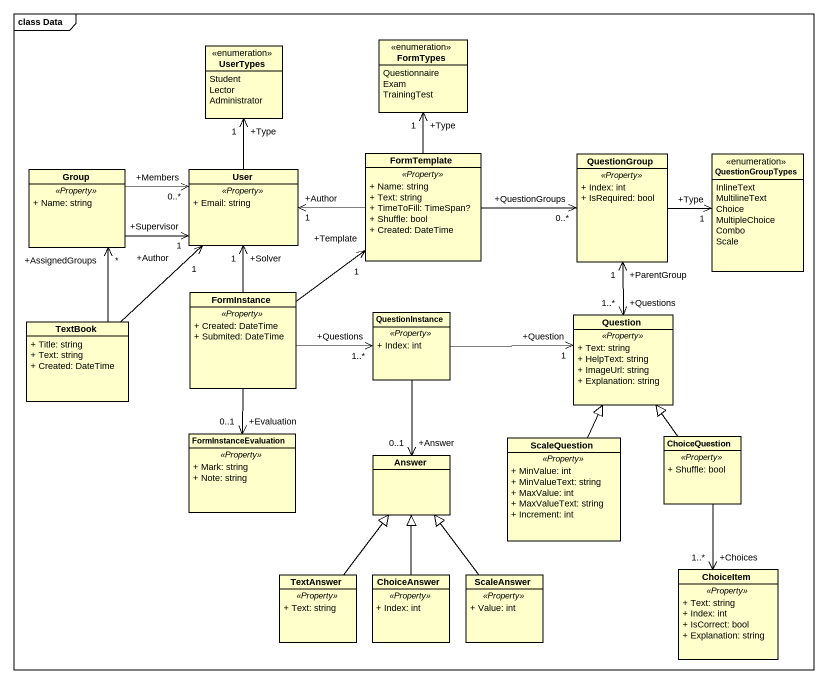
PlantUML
@startuml
mainframe class Data
hide circle
hide empty members
skinparam classAttributeIconSize 0
enum UserTypes {
  Student
  Lector
  Administrator
}
enum FormTypes {
  Questionnaire
  Exam
  TrainingTest
}
class FormTemplate {
  .. <<Property>> ..
  + Name: string
  + Text: string
  + TimeToFill: TimeSpan?
  + Shuffle: bool
  + Created: DateTime
}
class QuestionGroup {
  .. <<Property>> ..
  + Index: int
  + IsRequired: bool
}
enum QuestionGroupTypes {
  InlineText
  MultilineText
  Choice
  MultipleChoice
  Combo
  Scale
}
class "Group" as Group_ {
  .. <<Property>> ..
  + Name: string
}
class User {
  .. <<Property>> ..
  + Email: string
}
class TextBook {
  + Title: string
  + Text: string
  + Created: DateTime
}
class FormInstance {
  .. <<Property>> ..
  + Created: DateTime
  + Submited: DateTime
}
class QuestionInstance {
  .. <<Property>> ..
  + Index: int
}
class Question {
  .. <<Property>> ..
  + Text: string
  + HelpText: string
  + ImageUrl: string
  + Explanation: string
}
class FormInstanceEvaluation {
  .. <<Property>> ..
  + Mark: string
  + Note: string
}
class ScaleQuestion {
  .. <<Property>> ..
  + MinValue: int
  + MinValueText: string
  + MaxValue: int
  + MaxValueText: string
  + Increment: int
}
class ChoiceQuestion {
  .. <<Property>> ..
  + Shuffle: bool
}
class Answer
class TextAnswer {
  .. <<Property>> ..
  + Text: string
}
class ChoiceAnswer {
  .. <<Property>> ..
  + Index: int
}
class ScaleAnswer {
  .. <<Property>> ..
  + Value: int
}
class ChoiceItem {
  .. <<Property>> ..
  + Text: string
  + Index: int
  + IsCorrect: bool
  + Explanation: string
}
FormTemplate -up-> "+Type\n1" FormTypes
FormTemplate -right-> "+QuestionGroups\n0..*" QuestionGroup
FormTemplate -left-> "+Author\n1" User
QuestionGroup -right-> "+Type\n1" QuestionGroupTypes
QuestionGroup "+ParentGroup\n1" <--> "+Questions\n1..*" Question
Group_ -right-> "+Members\n0..*" User
Group_ -right-> "+Supervisor\n1" User
User -up-> "+Type\n1" UserTypes
TextBook -up-> "+AssignedGroups\n*" Group_
TextBook -up-> "+Author\n1" User
FormInstance -up-> "+Template\n1" FormTemplate
FormInstance -up-> "+Solver\n1" User
FormInstance -right-> "+Questions\n1..*" QuestionInstance
FormInstance --> "+Evaluation\n0..1" FormInstanceEvaluation
QuestionInstance -right-> "+Question\n1" Question
QuestionInstance --> "+Answer\n0..1" Answer
ScaleQuestion -up-|> Question
ChoiceQuestion -up-|> Question
ChoiceQuestion --> "+Choices\n1..*" ChoiceItem
TextAnswer -up-|> Answer
ChoiceAnswer -up-|> Answer
ScaleAnswer -up-|> Answer
@enduml
